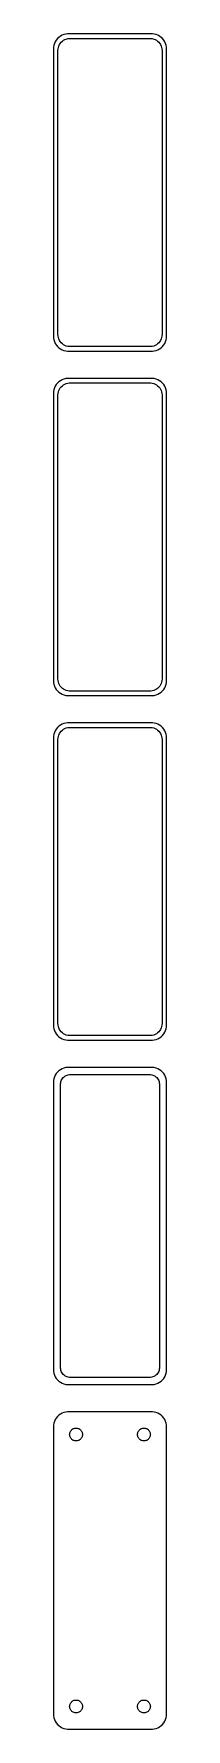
# Model space of a CAD drawing. Header units: metres. Extents: x -19 to 19, y 518 to 1078.
import ezdxf

# ---------------------------------------------------------------- set-up
doc = ezdxf.new("R2010")
doc.units = ezdxf.units.M

msp = doc.modelspace()

# ---------------------------------------------------------------- linework, layer by layer
for p, q in [((-16.9371, 1077.35), (-17.3948, 1076.92)), ((-16.4291, 1077.72), (-16.9371, 1077.35)), ((-15.8789, 1078.02), (-16.4291, 1077.72)), ((-15.2951, 1078.26), (-15.8789, 1078.02)), ((-14.6869, 1078.41), (-15.2951, 1078.26)), ((-14.0639, 1078.49), (-14.6869, 1078.41)), ((14.0639, 1078.49), (-14.0639, 1078.49)), ((14.6869, 1078.41), (14.0639, 1078.49)), ((15.2951, 1078.26), (14.6869, 1078.41)), ((15.8789, 1078.02), (15.2951, 1078.26)), ((16.4291, 1077.72), (15.8789, 1078.02)), ((16.9371, 1077.35), (16.4291, 1077.72)), ((17.3948, 1076.92), (16.9371, 1077.35)), ((-18.7106, 1074.13), (-18.75, 1073.5)), ((-18.75, 1073.5), (-18.75, 978.5)), ((-18.5929, 1074.74), (-18.7106, 1074.13)), ((-18.3989, 1075.34), (-18.5929, 1074.74)), ((-18.1315, 1075.91), (-18.3989, 1075.34)), ((-17.7951, 1076.44), (-18.1315, 1075.91)), ((-17.3948, 1076.92), (-17.7951, 1076.44)), ((-17.25, 1073), (-17.2184, 1073.5)), ((-17.25, 979), (-17.25, 1073)), ((-17.2184, 1073.5), (-17.1243, 1073.99)), ((-17.1243, 1073.99), (-16.9691, 1074.47)), ((-16.9691, 1074.47), (-16.7552, 1074.93)), ((-16.7552, 1074.93), (-16.4861, 1075.35)), ((-16.4861, 1075.35), (-16.1659, 1075.74)), ((-16.1659, 1075.74), (-15.7997, 1076.08)), ((-15.7997, 1076.08), (-15.3933, 1076.38)), ((-15.3933, 1076.38), (-14.9531, 1076.62)), ((-14.9531, 1076.62), (-14.4861, 1076.8)), ((-14.4861, 1076.8), (-13.9995, 1076.93)), ((-13.9995, 1076.93), (-13.5012, 1076.99)), ((-13.5012, 1076.99), (13.5012, 1076.99)), ((13.5012, 1076.99), (13.9995, 1076.93)), ((13.9995, 1076.93), (14.4861, 1076.8)), ((14.4861, 1076.8), (14.9531, 1076.62)), ((14.9531, 1076.62), (15.3933, 1076.38)), ((15.3933, 1076.38), (15.7997, 1076.08)), ((15.7997, 1076.08), (16.1659, 1075.74)), ((16.1659, 1075.74), (16.4861, 1075.35)), ((16.4861, 1075.35), (16.7552, 1074.93)), ((16.7552, 1074.93), (16.9691, 1074.47)), ((16.9691, 1074.47), (17.1243, 1073.99)), ((17.1243, 1073.99), (17.2184, 1073.5)), ((17.2184, 1073.5), (17.25, 1073)), ((17.25, 1073), (17.25, 979)), ((17.7951, 1076.44), (17.3948, 1076.92)), ((18.1315, 1075.91), (17.7951, 1076.44)), ((18.3989, 1075.34), (18.1315, 1075.91)), ((18.5929, 1074.74), (18.3989, 1075.34)), ((18.7106, 1074.13), (18.5929, 1074.74)), ((18.75, 1073.5), (18.7106, 1074.13)), ((18.75, 978.5), (18.75, 1073.5)), ((-18.75, 978.5), (-18.7106, 977.873)), ((-18.7106, 977.873), (-18.5929, 977.257)), ((-18.5929, 977.257), (-18.3989, 976.659)), ((-18.3989, 976.659), (-18.1315, 976.091)), ((-17.2184, 978.499), (-17.25, 979)), ((-17.1243, 978.005), (-17.2184, 978.499)), ((-16.9691, 977.528), (-17.1243, 978.005)), ((-16.7552, 977.073), (-16.9691, 977.528)), ((-16.4861, 976.649), (-16.7552, 977.073)), ((-16.1659, 976.262), (-16.4861, 976.649)), ((-15.7997, 975.918), (-16.1659, 976.262)), ((16.1659, 976.262), (15.7997, 975.918)), ((16.4861, 976.649), (16.1659, 976.262)), ((16.7552, 977.073), (16.4861, 976.649)), ((16.9691, 977.528), (16.7552, 977.073)), ((17.1243, 978.005), (16.9691, 977.528)), ((17.2184, 978.499), (17.1243, 978.005)), ((17.25, 979), (17.2184, 978.499)), ((18.1315, 976.091), (18.3989, 976.659)), ((18.3989, 976.659), (18.5929, 977.257)), ((18.5929, 977.257), (18.7106, 977.873)), ((18.7106, 977.873), (18.75, 978.5)), ((-18.1315, 976.091), (-17.7951, 975.561)), ((-17.7951, 975.561), (-17.3948, 975.077)), ((-17.3948, 975.077), (-16.9371, 974.647)), ((-16.9371, 974.647), (-16.4291, 974.278)), ((-16.4291, 974.278), (-15.8789, 973.976)), ((-15.8789, 973.976), (-15.2951, 973.745)), ((-15.3933, 975.623), (-15.7997, 975.918)), ((-14.9531, 975.381), (-15.3933, 975.623)), ((-15.2951, 973.745), (-14.6869, 973.589)), ((-14.4861, 975.196), (-14.9531, 975.381)), ((-14.6869, 973.589), (-14.0639, 973.51)), ((-13.9995, 975.071), (-14.4861, 975.196)), ((-14.0639, 973.51), (14.0639, 973.51)), ((-13.5012, 975.008), (-13.9995, 975.071)), ((13.5012, 975.008), (-13.5012, 975.008)), ((13.9995, 975.071), (13.5012, 975.008)), ((14.4861, 975.196), (13.9995, 975.071)), ((14.0639, 973.51), (14.6869, 973.589)), ((14.9531, 975.381), (14.4861, 975.196)), ((14.6869, 973.589), (15.2951, 973.745)), ((15.3933, 975.623), (14.9531, 975.381)), ((15.2951, 973.745), (15.8789, 973.976)), ((15.7997, 975.918), (15.3933, 975.623)), ((15.8789, 973.976), (16.4291, 974.278)), ((16.4291, 974.278), (16.9371, 974.647)), ((16.9371, 974.647), (17.3948, 975.077)), ((17.3948, 975.077), (17.7951, 975.561)), ((17.7951, 975.561), (18.1315, 976.091)), ((-18.7106, 960.127), (-18.75, 959.5)), ((-18.75, 959.5), (-18.75, 864.5)), ((-18.5929, 960.743), (-18.7106, 960.127)), ((-18.3989, 961.341), (-18.5929, 960.743)), ((-18.1315, 961.909), (-18.3989, 961.341)), ((-17.7951, 962.439), (-18.1315, 961.909)), ((-17.3948, 962.923), (-17.7951, 962.439)), ((-16.9371, 963.353), (-17.3948, 962.923)), ((-17.25, 959), (-17.2184, 959.501)), ((-17.2184, 959.501), (-17.1243, 959.995)), ((-17.1243, 959.995), (-16.9691, 960.472)), ((-16.9691, 960.472), (-16.7552, 960.927)), ((-16.4291, 963.722), (-16.9371, 963.353)), ((-16.7552, 960.927), (-16.4861, 961.351)), ((-16.4861, 961.351), (-16.1659, 961.738)), ((-15.8789, 964.024), (-16.4291, 963.722)), ((-16.1659, 961.738), (-15.7997, 962.082)), ((-15.2951, 964.255), (-15.8789, 964.024)), ((-15.7997, 962.082), (-15.3933, 962.377)), ((-15.3933, 962.377), (-14.9531, 962.619)), ((-14.6869, 964.411), (-15.2951, 964.255)), ((-14.9531, 962.619), (-14.4861, 962.804)), ((-14.0639, 964.49), (-14.6869, 964.411)), ((-14.4861, 962.804), (-13.9995, 962.929)), ((14.0639, 964.49), (-14.0639, 964.49)), ((-13.9995, 962.929), (-13.5012, 962.992)), ((-13.5012, 962.992), (13.5012, 962.992)), ((13.5012, 962.992), (13.9995, 962.929)), ((13.9995, 962.929), (14.4861, 962.804)), ((14.6869, 964.411), (14.0639, 964.49)), ((14.4861, 962.804), (14.9531, 962.619)), ((15.2951, 964.255), (14.6869, 964.411)), ((14.9531, 962.619), (15.3933, 962.377)), ((15.8789, 964.024), (15.2951, 964.255)), ((15.3933, 962.377), (15.7997, 962.082)), ((15.7997, 962.082), (16.1659, 961.738)), ((16.4291, 963.722), (15.8789, 964.024)), ((16.1659, 961.738), (16.4861, 961.351)), ((16.9371, 963.353), (16.4291, 963.722)), ((16.4861, 961.351), (16.7552, 960.927)), ((16.7552, 960.927), (16.9691, 960.472)), ((17.3948, 962.923), (16.9371, 963.353)), ((16.9691, 960.472), (17.1243, 959.995)), ((17.1243, 959.995), (17.2184, 959.501)), ((17.2184, 959.501), (17.25, 959)), ((17.7951, 962.439), (17.3948, 962.923)), ((18.1315, 961.909), (17.7951, 962.439)), ((18.3989, 961.341), (18.1315, 961.909)), ((18.5929, 960.743), (18.3989, 961.341)), ((18.7106, 960.127), (18.5929, 960.743)), ((18.75, 959.5), (18.7106, 960.127)), ((18.75, 864.5), (18.75, 959.5)), ((-17.25, 865), (-17.25, 959)), ((17.25, 959), (17.25, 865)), ((-18.75, 864.5), (-18.7106, 863.873)), ((-17.2184, 864.499), (-17.25, 865)), ((-17.1243, 864.005), (-17.2184, 864.499)), ((-16.9691, 863.528), (-17.1243, 864.005)), ((17.1243, 864.005), (16.9691, 863.528)), ((17.2184, 864.499), (17.1243, 864.005)), ((17.25, 865), (17.2184, 864.499)), ((18.7106, 863.873), (18.75, 864.5)), ((-18.7106, 863.873), (-18.5929, 863.257)), ((-18.5929, 863.257), (-18.3989, 862.659)), ((-18.3989, 862.659), (-18.1315, 862.091)), ((-18.1315, 862.091), (-17.7951, 861.561)), ((-17.7951, 861.561), (-17.3948, 861.077)), ((-17.3948, 861.077), (-16.9371, 860.647)), ((-16.7552, 863.073), (-16.9691, 863.528)), ((-16.9371, 860.647), (-16.4291, 860.278)), ((-16.4861, 862.649), (-16.7552, 863.073)), ((-16.1659, 862.262), (-16.4861, 862.649)), ((-16.4291, 860.278), (-15.8789, 859.976)), ((-15.7997, 861.918), (-16.1659, 862.262)), ((-15.8789, 859.976), (-15.2951, 859.745)), ((-15.3933, 861.623), (-15.7997, 861.918)), ((-14.9531, 861.381), (-15.3933, 861.623)), ((-15.2951, 859.745), (-14.6869, 859.589)), ((-14.4861, 861.196), (-14.9531, 861.381)), ((-14.6869, 859.589), (-14.0639, 859.51)), ((-13.9995, 861.071), (-14.4861, 861.196)), ((-14.0639, 859.51), (14.0639, 859.51)), ((-13.5012, 861.008), (-13.9995, 861.071)), ((13.5012, 861.008), (-13.5012, 861.008)), ((13.9995, 861.071), (13.5012, 861.008)), ((14.4861, 861.196), (13.9995, 861.071)), ((14.0639, 859.51), (14.6869, 859.589)), ((14.9531, 861.381), (14.4861, 861.196)), ((14.6869, 859.589), (15.2951, 859.745)), ((15.3933, 861.623), (14.9531, 861.381)), ((15.2951, 859.745), (15.8789, 859.976)), ((15.7997, 861.918), (15.3933, 861.623)), ((16.1659, 862.262), (15.7997, 861.918)), ((15.8789, 859.976), (16.4291, 860.278)), ((16.4861, 862.649), (16.1659, 862.262)), ((16.4291, 860.278), (16.9371, 860.647)), ((16.7552, 863.073), (16.4861, 862.649)), ((16.9691, 863.528), (16.7552, 863.073)), ((16.9371, 860.647), (17.3948, 861.077)), ((17.3948, 861.077), (17.7951, 861.561)), ((17.7951, 861.561), (18.1315, 862.091)), ((18.1315, 862.091), (18.3989, 862.659)), ((18.3989, 862.659), (18.5929, 863.257)), ((18.5929, 863.257), (18.7106, 863.873)), ((-18.3989, 847.341), (-18.5929, 846.743)), ((-18.1315, 847.909), (-18.3989, 847.341)), ((-17.7951, 848.439), (-18.1315, 847.909)), ((-17.3948, 848.923), (-17.7951, 848.439)), ((-16.9371, 849.353), (-17.3948, 848.923)), ((-16.4291, 849.722), (-16.9371, 849.353)), ((-16.7552, 846.927), (-16.4861, 847.351)), ((-16.4861, 847.351), (-16.1659, 847.738)), ((-15.8789, 850.024), (-16.4291, 849.722)), ((-16.1659, 847.738), (-15.7997, 848.082)), ((-15.2951, 850.255), (-15.8789, 850.024)), ((-15.7997, 848.082), (-15.3933, 848.377)), ((-15.3933, 848.377), (-14.9531, 848.619)), ((-14.6869, 850.411), (-15.2951, 850.255)), ((-14.9531, 848.619), (-14.4861, 848.804)), ((-14.0639, 850.49), (-14.6869, 850.411)), ((-14.4861, 848.804), (-13.9995, 848.929)), ((14.0639, 850.49), (-14.0639, 850.49)), ((-13.9995, 848.929), (-13.5012, 848.992)), ((-13.5012, 848.992), (13.5012, 848.992)), ((13.5012, 848.992), (13.9995, 848.929)), ((13.9995, 848.929), (14.4861, 848.804)), ((14.6869, 850.411), (14.0639, 850.49)), ((14.4861, 848.804), (14.9531, 848.619)), ((15.2951, 850.255), (14.6869, 850.411)), ((14.9531, 848.619), (15.3933, 848.377)), ((15.8789, 850.024), (15.2951, 850.255)), ((15.3933, 848.377), (15.7997, 848.082)), ((15.7997, 848.082), (16.1659, 847.738)), ((16.4291, 849.722), (15.8789, 850.024)), ((16.1659, 847.738), (16.4861, 847.351)), ((16.9371, 849.353), (16.4291, 849.722)), ((16.4861, 847.351), (16.7552, 846.927)), ((17.3948, 848.923), (16.9371, 849.353)), ((17.7951, 848.439), (17.3948, 848.923)), ((18.1315, 847.909), (17.7951, 848.439)), ((18.3989, 847.341), (18.1315, 847.909)), ((18.5929, 846.743), (18.3989, 847.341)), ((-18.7106, 846.127), (-18.75, 845.5)), ((-18.75, 845.5), (-18.75, 750.5)), ((-18.5929, 846.743), (-18.7106, 846.127)), ((-17.25, 845), (-17.2184, 845.501)), ((-17.25, 751), (-17.25, 845)), ((-17.2184, 845.501), (-17.1243, 845.995)), ((-17.1243, 845.995), (-16.9691, 846.472)), ((-16.9691, 846.472), (-16.7552, 846.927)), ((16.7552, 846.927), (16.9691, 846.472)), ((16.9691, 846.472), (17.1243, 845.995)), ((17.1243, 845.995), (17.2184, 845.501)), ((17.2184, 845.501), (17.25, 845)), ((17.25, 845), (17.25, 751)), ((18.7106, 846.127), (18.5929, 846.743)), ((18.75, 845.5), (18.7106, 846.127)), ((18.75, 750.5), (18.75, 845.5)), ((-18.75, 750.5), (-18.7106, 749.873)), ((-18.7106, 749.873), (-18.5929, 749.257)), ((-18.5929, 749.257), (-18.3989, 748.659)), ((-18.3989, 748.659), (-18.1315, 748.091)), ((-18.1315, 748.091), (-17.7951, 747.561)), ((-17.7951, 747.561), (-17.3948, 747.077)), ((-17.3948, 747.077), (-16.9371, 746.647)), ((-17.2184, 750.499), (-17.25, 751)), ((-17.1243, 750.005), (-17.2184, 750.499)), ((-16.9691, 749.528), (-17.1243, 750.005)), ((-16.7552, 749.073), (-16.9691, 749.528)), ((-16.9371, 746.647), (-16.4291, 746.278)), ((-16.4861, 748.649), (-16.7552, 749.073)), ((-16.1659, 748.262), (-16.4861, 748.649)), ((-16.4291, 746.278), (-15.8789, 745.976)), ((-15.7997, 747.918), (-16.1659, 748.262)), ((-15.3933, 747.623), (-15.7997, 747.918)), ((-14.9531, 747.381), (-15.3933, 747.623)), ((-14.4861, 747.196), (-14.9531, 747.381)), ((-13.9995, 747.071), (-14.4861, 747.196)), ((-13.5012, 747.008), (-13.9995, 747.071)), ((13.5012, 747.008), (-13.5012, 747.008)), ((13.9995, 747.071), (13.5012, 747.008)), ((14.4861, 747.196), (13.9995, 747.071)), ((14.9531, 747.381), (14.4861, 747.196)), ((15.3933, 747.623), (14.9531, 747.381)), ((15.7997, 747.918), (15.3933, 747.623)), ((16.1659, 748.262), (15.7997, 747.918)), ((15.8789, 745.976), (16.4291, 746.278)), ((16.4861, 748.649), (16.1659, 748.262)), ((16.4291, 746.278), (16.9371, 746.647)), ((16.7552, 749.073), (16.4861, 748.649)), ((16.9691, 749.528), (16.7552, 749.073)), ((16.9371, 746.647), (17.3948, 747.077)), ((17.1243, 750.005), (16.9691, 749.528)), ((17.2184, 750.499), (17.1243, 750.005)), ((17.25, 751), (17.2184, 750.499)), ((17.3948, 747.077), (17.7951, 747.561)), ((17.7951, 747.561), (18.1315, 748.091)), ((18.1315, 748.091), (18.3989, 748.659)), ((18.3989, 748.659), (18.5929, 749.257)), ((18.5929, 749.257), (18.7106, 749.873)), ((18.7106, 749.873), (18.75, 750.5)), ((-15.8789, 745.976), (-15.2951, 745.745)), ((-15.2951, 745.745), (-14.6869, 745.589)), ((-14.6869, 745.589), (-14.0639, 745.51)), ((-14.0639, 745.51), (14.0639, 745.51)), ((14.0639, 745.51), (14.6869, 745.589)), ((14.6869, 745.589), (15.2951, 745.745)), ((15.2951, 745.745), (15.8789, 745.976)), ((-17.3948, 734.923), (-17.7951, 734.439)), ((-16.9371, 735.353), (-17.3948, 734.923)), ((-16.4291, 735.722), (-16.9371, 735.353)), ((-15.8789, 736.024), (-16.4291, 735.722)), ((-15.2951, 736.255), (-15.8789, 736.024)), ((-14.6869, 736.411), (-15.2951, 736.255)), ((-14.0639, 736.49), (-14.6869, 736.411)), ((14.0639, 736.49), (-14.0639, 736.49)), ((14.6869, 736.411), (14.0639, 736.49)), ((15.2951, 736.255), (14.6869, 736.411)), ((15.8789, 736.024), (15.2951, 736.255)), ((16.4291, 735.722), (15.8789, 736.024)), ((16.9371, 735.353), (16.4291, 735.722)), ((17.3948, 734.923), (16.9371, 735.353)), ((17.7951, 734.439), (17.3948, 734.923)), ((-18.7106, 732.127), (-18.75, 731.5)), ((-18.75, 731.5), (-18.75, 636.5)), ((-18.5929, 732.743), (-18.7106, 732.127)), ((-18.3989, 733.341), (-18.5929, 732.743)), ((-18.1315, 733.909), (-18.3989, 733.341)), ((-17.7951, 734.439), (-18.1315, 733.909)), ((-16.3629, 731), (-16.3384, 731.39)), ((-16.3629, 637), (-16.3629, 731)), ((-16.3384, 731.39), (-16.2651, 731.774)), ((-16.2651, 731.774), (-16.1443, 732.146)), ((-16.1443, 732.146), (-15.9779, 732.5)), ((-15.9779, 732.5), (-15.7684, 732.83)), ((-15.7684, 732.83), (-15.5192, 733.131)), ((-15.5192, 733.131), (-15.2342, 733.399)), ((-15.2342, 733.399), (-14.918, 733.628)), ((-14.918, 733.628), (-14.5754, 733.817)), ((-14.5754, 733.817), (-14.2119, 733.961)), ((-14.2119, 733.961), (-13.8333, 734.058)), ((-13.8333, 734.058), (-13.4454, 734.107)), ((-13.4454, 734.107), (13.4454, 734.107)), ((13.4454, 734.107), (13.8333, 734.058)), ((13.8333, 734.058), (14.2119, 733.961)), ((14.2119, 733.961), (14.5754, 733.817)), ((14.5754, 733.817), (14.918, 733.628)), ((14.918, 733.628), (15.2342, 733.399)), ((15.2342, 733.399), (15.5192, 733.131)), ((15.5192, 733.131), (15.7684, 732.83)), ((15.7684, 732.83), (15.9779, 732.5)), ((15.9779, 732.5), (16.1443, 732.146)), ((16.1443, 732.146), (16.2651, 731.774)), ((16.2651, 731.774), (16.3384, 731.39)), ((16.3384, 731.39), (16.3629, 731)), ((16.3629, 731), (16.3629, 637)), ((18.1315, 733.909), (17.7951, 734.439)), ((18.3989, 733.341), (18.1315, 733.909)), ((18.5929, 732.743), (18.3989, 733.341)), ((18.7106, 732.127), (18.5929, 732.743)), ((18.75, 731.5), (18.7106, 732.127)), ((18.75, 636.5), (18.75, 731.5)), ((-18.75, 636.5), (-18.7106, 635.873)), ((-18.7106, 635.873), (-18.5929, 635.257)), ((-18.5929, 635.257), (-18.3989, 634.659)), ((-18.3989, 634.659), (-18.1315, 634.091)), ((-18.1315, 634.091), (-17.7951, 633.561)), ((-16.3384, 636.61), (-16.3629, 637)), ((-16.2651, 636.226), (-16.3384, 636.61)), ((-16.1443, 635.854), (-16.2651, 636.226)), ((-15.9779, 635.5), (-16.1443, 635.854)), ((-15.7684, 635.17), (-15.9779, 635.5)), ((-15.5192, 634.869), (-15.7684, 635.17)), ((-15.2342, 634.601), (-15.5192, 634.869)), ((-14.918, 634.372), (-15.2342, 634.601)), ((-14.5754, 634.183), (-14.918, 634.372)), ((-14.2119, 634.039), (-14.5754, 634.183)), ((-13.8333, 633.942), (-14.2119, 634.039)), ((-13.4454, 633.893), (-13.8333, 633.942)), ((13.8333, 633.942), (13.4454, 633.893)), ((14.2119, 634.039), (13.8333, 633.942)), ((14.5754, 634.183), (14.2119, 634.039)), ((14.918, 634.372), (14.5754, 634.183)), ((15.2342, 634.601), (14.918, 634.372)), ((15.5192, 634.869), (15.2342, 634.601)), ((15.7684, 635.17), (15.5192, 634.869)), ((15.9779, 635.5), (15.7684, 635.17)), ((16.1443, 635.854), (15.9779, 635.5)), ((16.2651, 636.226), (16.1443, 635.854)), ((16.3384, 636.61), (16.2651, 636.226)), ((16.3629, 637), (16.3384, 636.61)), ((17.7951, 633.561), (18.1315, 634.091)), ((18.1315, 634.091), (18.3989, 634.659)), ((18.3989, 634.659), (18.5929, 635.257)), ((18.5929, 635.257), (18.7106, 635.873)), ((18.7106, 635.873), (18.75, 636.5)), ((-17.7951, 633.561), (-17.3948, 633.077)), ((-17.3948, 633.077), (-16.9371, 632.647)), ((-16.9371, 632.647), (-16.4291, 632.278)), ((-16.4291, 632.278), (-15.8789, 631.976)), ((-15.8789, 631.976), (-15.2951, 631.745)), ((-15.2951, 631.745), (-14.6869, 631.589)), ((-14.6869, 631.589), (-14.0639, 631.51)), ((-14.0639, 631.51), (14.0639, 631.51)), ((13.4454, 633.893), (-13.4454, 633.893)), ((14.0639, 631.51), (14.6869, 631.589)), ((14.6869, 631.589), (15.2951, 631.745)), ((15.2951, 631.745), (15.8789, 631.976)), ((15.8789, 631.976), (16.4291, 632.278)), ((16.4291, 632.278), (16.9371, 632.647)), ((16.9371, 632.647), (17.3948, 633.077)), ((17.3948, 633.077), (17.7951, 633.561)), ((-18.7106, 618.127), (-18.75, 617.5)), ((-18.75, 617.5), (-18.75, 522.5)), ((-18.5929, 618.743), (-18.7106, 618.127)), ((-18.3989, 619.341), (-18.5929, 618.743)), ((-18.1315, 619.909), (-18.3989, 619.341)), ((-17.7951, 620.439), (-18.1315, 619.909)), ((-17.3948, 620.923), (-17.7951, 620.439)), ((-16.9371, 621.353), (-17.3948, 620.923)), ((-16.4291, 621.722), (-16.9371, 621.353)), ((-15.8789, 622.024), (-16.4291, 621.722)), ((-15.2951, 622.255), (-15.8789, 622.024)), ((-14.6869, 622.411), (-15.2951, 622.255)), ((-14.0639, 622.49), (-14.6869, 622.411)), ((14.0639, 622.49), (-14.0639, 622.49)), ((-11.9098, 617.031), (-11.6501, 617.097)), ((-11.6501, 617.097), (-11.3841, 617.131)), ((-11.3841, 617.131), (-11.1159, 617.131)), ((-11.1159, 617.131), (-10.8499, 617.097)), ((-10.8499, 617.097), (-10.5901, 617.031)), ((10.5901, 617.031), (10.8499, 617.097)), ((10.8499, 617.097), (11.1159, 617.131)), ((11.1159, 617.131), (11.3841, 617.131)), ((11.3841, 617.131), (11.6501, 617.097)), ((11.6501, 617.097), (11.9098, 617.031)), ((14.6869, 622.411), (14.0639, 622.49)), ((15.2951, 622.255), (14.6869, 622.411)), ((15.8789, 622.024), (15.2951, 622.255)), ((16.4291, 621.722), (15.8789, 622.024)), ((16.9371, 621.353), (16.4291, 621.722)), ((17.3948, 620.923), (16.9371, 621.353)), ((17.7951, 620.439), (17.3948, 620.923)), ((18.1315, 619.909), (17.7951, 620.439)), ((18.3989, 619.341), (18.1315, 619.909)), ((18.5929, 618.743), (18.3989, 619.341)), ((18.7106, 618.127), (18.5929, 618.743)), ((18.75, 617.5), (18.7106, 618.127)), ((18.75, 522.5), (18.75, 617.5)), ((-13.3853, 615), (-13.3685, 615.268)), ((-13.3685, 614.732), (-13.3853, 615)), ((-13.3685, 615.268), (-13.3182, 615.531)), ((-13.3182, 614.469), (-13.3685, 614.732)), ((-13.3182, 615.531), (-13.2353, 615.786)), ((-13.2353, 614.214), (-13.3182, 614.469)), ((-13.2353, 615.786), (-13.1212, 616.029)), ((-13.1212, 613.971), (-13.2353, 614.214)), ((-13.1212, 616.029), (-12.9775, 616.255)), ((-12.9775, 613.745), (-13.1212, 613.971)), ((-12.9775, 616.255), (-12.8065, 616.462)), ((-12.8065, 613.538), (-12.9775, 613.745)), ((-12.8065, 616.462), (-12.6111, 616.645)), ((-12.6111, 613.355), (-12.8065, 613.538)), ((-12.6111, 616.645), (-12.3941, 616.803)), ((-12.3941, 613.197), (-12.6111, 613.355)), ((-12.3941, 616.803), (-12.1591, 616.932)), ((-12.1591, 613.068), (-12.3941, 613.197)), ((-12.1591, 616.932), (-11.9098, 617.031)), ((-11.9098, 612.969), (-12.1591, 613.068)), ((-11.6501, 612.903), (-11.9098, 612.969)), ((-11.3841, 612.869), (-11.6501, 612.903)), ((-11.1159, 612.869), (-11.3841, 612.869)), ((-10.8499, 612.903), (-11.1159, 612.869)), ((-10.5901, 612.969), (-10.8499, 612.903)), ((-10.5901, 617.031), (-10.3408, 616.932)), ((-10.3408, 613.068), (-10.5901, 612.969)), ((-10.3408, 616.932), (-10.1059, 616.803)), ((-10.1059, 613.197), (-10.3408, 613.068)), ((-10.1059, 616.803), (-9.8889, 616.645)), ((-9.8889, 613.355), (-10.1059, 613.197)), ((-9.8889, 616.645), (-9.69344, 616.462)), ((-9.69344, 613.538), (-9.8889, 613.355)), ((-9.69344, 616.462), (-9.52251, 616.255)), ((-9.52251, 613.745), (-9.69344, 613.538)), ((-9.52251, 616.255), (-9.37881, 616.029)), ((-9.37881, 613.971), (-9.52251, 613.745)), ((-9.37881, 616.029), (-9.26465, 615.786)), ((-9.26465, 614.214), (-9.37881, 613.971)), ((-9.26465, 615.786), (-9.18178, 615.531)), ((-9.18178, 614.469), (-9.26465, 614.214)), ((-9.18178, 615.531), (-9.13153, 615.268)), ((-9.13153, 614.732), (-9.18178, 614.469)), ((-9.13153, 615.268), (-9.1147, 615)), ((-9.1147, 615), (-9.13153, 614.732)), ((9.1147, 615), (9.13153, 615.268)), ((9.13153, 614.732), (9.1147, 615)), ((9.13153, 615.268), (9.18178, 615.531)), ((9.18178, 614.469), (9.13153, 614.732)), ((9.18178, 615.531), (9.26465, 615.786)), ((9.26465, 614.214), (9.18178, 614.469)), ((9.26465, 615.786), (9.37881, 616.029)), ((9.37881, 613.971), (9.26465, 614.214)), ((9.37881, 616.029), (9.52251, 616.255)), ((9.52251, 613.745), (9.37881, 613.971)), ((9.52251, 616.255), (9.69344, 616.462)), ((9.69344, 613.538), (9.52251, 613.745)), ((9.69344, 616.462), (9.8889, 616.645)), ((9.8889, 613.355), (9.69344, 613.538)), ((9.8889, 616.645), (10.1059, 616.803)), ((10.1059, 613.197), (9.8889, 613.355)), ((10.1059, 616.803), (10.3408, 616.932)), ((10.3408, 613.068), (10.1059, 613.197)), ((10.3408, 616.932), (10.5901, 617.031)), ((10.5901, 612.969), (10.3408, 613.068)), ((10.8499, 612.903), (10.5901, 612.969)), ((11.1159, 612.869), (10.8499, 612.903)), ((11.3841, 612.869), (11.1159, 612.869)), ((11.6501, 612.903), (11.3841, 612.869)), ((11.9098, 612.969), (11.6501, 612.903)), ((11.9098, 617.031), (12.1591, 616.932)), ((12.1591, 613.068), (11.9098, 612.969)), ((12.1591, 616.932), (12.3941, 616.803)), ((12.3941, 613.197), (12.1591, 613.068)), ((12.3941, 616.803), (12.6111, 616.645)), ((12.6111, 613.355), (12.3941, 613.197)), ((12.6111, 616.645), (12.8065, 616.462)), ((12.8065, 613.538), (12.6111, 613.355)), ((12.8065, 616.462), (12.9775, 616.255)), ((12.9775, 613.745), (12.8065, 613.538)), ((12.9775, 616.255), (13.1212, 616.029)), ((13.1212, 613.971), (12.9775, 613.745)), ((13.1212, 616.029), (13.2353, 615.786)), ((13.2353, 614.214), (13.1212, 613.971)), ((13.2353, 615.786), (13.3182, 615.531)), ((13.3182, 614.469), (13.2353, 614.214)), ((13.3182, 615.531), (13.3685, 615.268)), ((13.3685, 614.732), (13.3182, 614.469)), ((13.3685, 615.268), (13.3853, 615)), ((13.3853, 615), (13.3685, 614.732)), ((-18.75, 522.5), (-18.7106, 521.873)), ((-18.7106, 521.873), (-18.5929, 521.257)), ((-13.3853, 525), (-13.3685, 525.268)), ((-13.3685, 524.732), (-13.3853, 525)), ((-13.3685, 525.268), (-13.3182, 525.531)), ((-13.3182, 524.469), (-13.3685, 524.732)), ((-13.3182, 525.531), (-13.2353, 525.786)), ((-13.2353, 524.214), (-13.3182, 524.469)), ((-13.2353, 525.786), (-13.1212, 526.029)), ((-13.1212, 523.971), (-13.2353, 524.214)), ((-13.1212, 526.029), (-12.9775, 526.255)), ((-12.9775, 523.745), (-13.1212, 523.971)), ((-12.9775, 526.255), (-12.8065, 526.462)), ((-12.8065, 523.538), (-12.9775, 523.745)), ((-12.8065, 526.462), (-12.6111, 526.645)), ((-12.6111, 523.355), (-12.8065, 523.538)), ((-12.6111, 526.645), (-12.3941, 526.803)), ((-12.3941, 523.197), (-12.6111, 523.355)), ((-12.3941, 526.803), (-12.1591, 526.932)), ((-12.1591, 523.068), (-12.3941, 523.197)), ((-12.1591, 526.932), (-11.9098, 527.031)), ((-11.9098, 522.969), (-12.1591, 523.068)), ((-11.9098, 527.031), (-11.6501, 527.097)), ((-11.6501, 522.903), (-11.9098, 522.969)), ((-11.6501, 527.097), (-11.3841, 527.131)), ((-11.3841, 522.869), (-11.6501, 522.903)), ((-11.3841, 527.131), (-11.1159, 527.131)), ((-11.1159, 522.869), (-11.3841, 522.869)), ((-11.1159, 527.131), (-10.8499, 527.097)), ((-10.8499, 522.903), (-11.1159, 522.869)), ((-10.8499, 527.097), (-10.5901, 527.031)), ((-10.5901, 522.969), (-10.8499, 522.903)), ((-10.5901, 527.031), (-10.3408, 526.932)), ((-10.3408, 523.068), (-10.5901, 522.969)), ((-10.3408, 526.932), (-10.1059, 526.803)), ((-10.1059, 523.197), (-10.3408, 523.068)), ((-10.1059, 526.803), (-9.8889, 526.645)), ((-9.8889, 523.355), (-10.1059, 523.197)), ((-9.8889, 526.645), (-9.69344, 526.462)), ((-9.69344, 523.538), (-9.8889, 523.355)), ((-9.69344, 526.462), (-9.52251, 526.255)), ((-9.52251, 523.745), (-9.69344, 523.538)), ((-9.52251, 526.255), (-9.37881, 526.029)), ((-9.37881, 523.971), (-9.52251, 523.745)), ((-9.37881, 526.029), (-9.26465, 525.786)), ((-9.26465, 524.214), (-9.37881, 523.971)), ((-9.26465, 525.786), (-9.18178, 525.531)), ((-9.18178, 524.469), (-9.26465, 524.214)), ((-9.18178, 525.531), (-9.13153, 525.268)), ((-9.13153, 524.732), (-9.18178, 524.469)), ((-9.13153, 525.268), (-9.1147, 525)), ((-9.1147, 525), (-9.13153, 524.732)), ((9.1147, 525), (9.13153, 525.268)), ((9.13153, 524.732), (9.1147, 525)), ((9.13153, 525.268), (9.18178, 525.531)), ((9.18178, 524.469), (9.13153, 524.732)), ((9.18178, 525.531), (9.26465, 525.786)), ((9.26465, 524.214), (9.18178, 524.469)), ((9.26465, 525.786), (9.37881, 526.029)), ((9.37881, 523.971), (9.26465, 524.214)), ((9.37881, 526.029), (9.52251, 526.255)), ((9.52251, 523.745), (9.37881, 523.971)), ((9.52251, 526.255), (9.69344, 526.462)), ((9.69344, 523.538), (9.52251, 523.745)), ((9.69344, 526.462), (9.8889, 526.645)), ((9.8889, 523.355), (9.69344, 523.538)), ((9.8889, 526.645), (10.1059, 526.803)), ((10.1059, 523.197), (9.8889, 523.355)), ((10.1059, 526.803), (10.3408, 526.932)), ((10.3408, 523.068), (10.1059, 523.197)), ((10.3408, 526.932), (10.5901, 527.031)), ((10.5901, 522.969), (10.3408, 523.068)), ((10.5901, 527.031), (10.8499, 527.097)), ((10.8499, 522.903), (10.5901, 522.969)), ((10.8499, 527.097), (11.1159, 527.131)), ((11.1159, 522.869), (10.8499, 522.903)), ((11.1159, 527.131), (11.3841, 527.131)), ((11.3841, 522.869), (11.1159, 522.869)), ((11.3841, 527.131), (11.6501, 527.097)), ((11.6501, 522.903), (11.3841, 522.869)), ((11.6501, 527.097), (11.9098, 527.031)), ((11.9098, 522.969), (11.6501, 522.903)), ((11.9098, 527.031), (12.1591, 526.932)), ((12.1591, 523.068), (11.9098, 522.969)), ((12.1591, 526.932), (12.3941, 526.803)), ((12.3941, 523.197), (12.1591, 523.068)), ((12.3941, 526.803), (12.6111, 526.645)), ((12.6111, 523.355), (12.3941, 523.197)), ((12.6111, 526.645), (12.8065, 526.462)), ((12.8065, 523.538), (12.6111, 523.355)), ((12.8065, 526.462), (12.9775, 526.255)), ((12.9775, 523.745), (12.8065, 523.538)), ((12.9775, 526.255), (13.1212, 526.029)), ((13.1212, 523.971), (12.9775, 523.745)), ((13.1212, 526.029), (13.2353, 525.786)), ((13.2353, 524.214), (13.1212, 523.971)), ((13.2353, 525.786), (13.3182, 525.531)), ((13.3182, 524.469), (13.2353, 524.214)), ((13.3182, 525.531), (13.3685, 525.268)), ((13.3685, 524.732), (13.3182, 524.469)), ((13.3685, 525.268), (13.3853, 525)), ((13.3853, 525), (13.3685, 524.732)), ((18.5929, 521.257), (18.7106, 521.873)), ((18.7106, 521.873), (18.75, 522.5)), ((-18.5929, 521.257), (-18.3989, 520.659)), ((-18.3989, 520.659), (-18.1315, 520.091)), ((-18.1315, 520.091), (-17.7951, 519.561)), ((-17.7951, 519.561), (-17.3948, 519.077)), ((-17.3948, 519.077), (-16.9371, 518.647)), ((-16.9371, 518.647), (-16.4291, 518.278)), ((-16.4291, 518.278), (-15.8789, 517.976)), ((-15.8789, 517.976), (-15.2951, 517.745)), ((-15.2951, 517.745), (-14.6869, 517.589)), ((-14.6869, 517.589), (-14.0639, 517.51)), ((-14.0639, 517.51), (14.0639, 517.51)), ((14.0639, 517.51), (14.6869, 517.589)), ((14.6869, 517.589), (15.2951, 517.745)), ((15.2951, 517.745), (15.8789, 517.976)), ((15.8789, 517.976), (16.4291, 518.278)), ((16.4291, 518.278), (16.9371, 518.647)), ((16.9371, 518.647), (17.3948, 519.077)), ((17.3948, 519.077), (17.7951, 519.561)), ((17.7951, 519.561), (18.1315, 520.091)), ((18.1315, 520.091), (18.3989, 520.659)), ((18.3989, 520.659), (18.5929, 521.257))]:
    msp.add_line(p, q)

doc.saveas('drawing.dxf')
